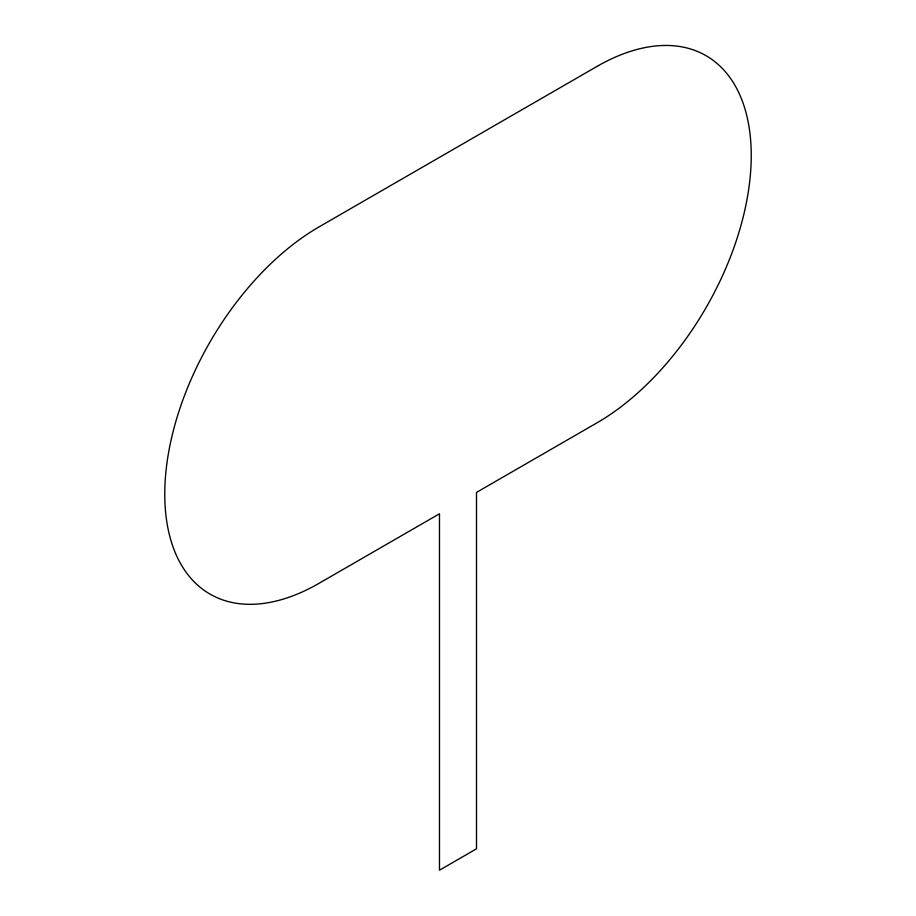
<?xml version="1.0" encoding="UTF-8"?>
<svg xmlns="http://www.w3.org/2000/svg" width="916" height="916" viewBox="0 0 916 916"><rect width="100%" height="100%" fill="white"/><g stroke="black" fill="none" stroke-linecap="round" stroke-linejoin="round"><path stroke-width="1.37" d="M596.9 66.479L319.1 226.859A218.26 126.019 -60 0 0 164.766 494.171A218.26 126.019 -60 0 0 319.1 583.286L439.485 513.784L439.485 870.2L476.515 848.811L476.515 492.396L596.9 422.894A218.26 126.019 -60 0 0 751.235 155.583A218.26 126.019 -60 0 0 596.9 66.479"/></g></svg>
